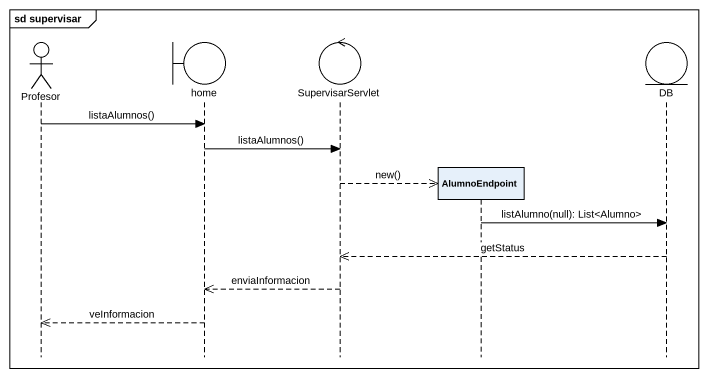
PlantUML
@startuml
mainframe sd supervisar
hide footbox
actor Profesor
boundary home
control SupervisarServlet
participant AlumnoEndpoint
entity DB

Profesor -> home : listaAlumnos()
home -> SupervisarServlet : listaAlumnos()
SupervisarServlet -->> AlumnoEndpoint ** : new()
AlumnoEndpoint -> DB : listAlumno(null): List<Alumno>
DB -->> SupervisarServlet : getStatus
SupervisarServlet -->> home : enviaInformacion
home -->> Profesor : veInformacion
@enduml
